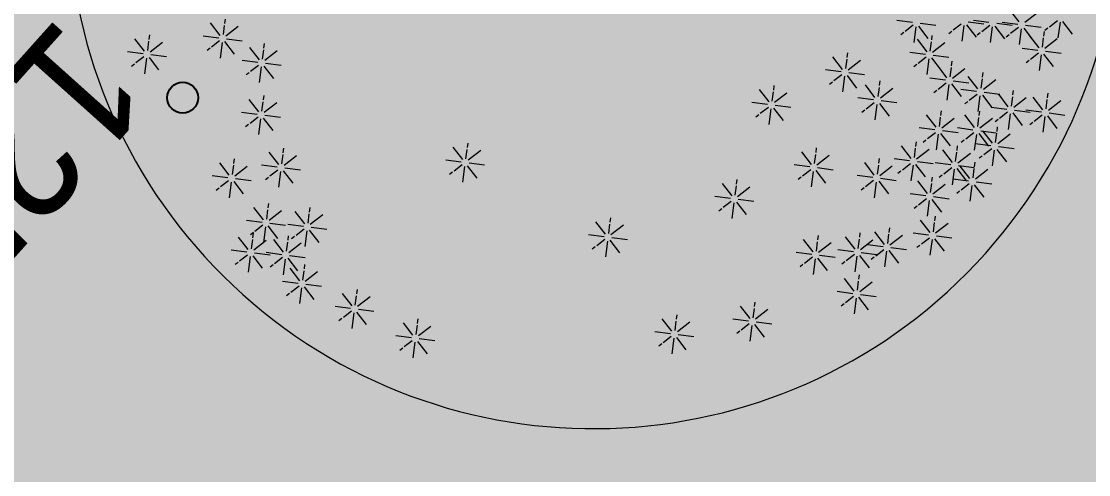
# Model space of a CAD drawing. Header units: metres. Extents: x -2858 to 512, y -1995 to 1252.
# Drawn here: x -521.929 to -518.48, y 418.811 to 420.274 of the extents above; entities that cross this region are included whole.
import ezdxf
from ezdxf.enums import TextEntityAlignment as Align
from ezdxf.lldxf.tags import DXFTag

# ---------------------------------------------------------------- set-up
doc = ezdxf.new("R2010")
doc.units = ezdxf.units.M
doc.header["$PDMODE"] = 33
doc.header["$PDSIZE"] = 0.1
for name, color, linetype in [('Calque commun', 7, 'Continuous'), ('Calque14', 7, 'Continuous'), ('Calque15', 7, 'Continuous')]:
    doc.layers.add(name, color=color, linetype=linetype)
doc.styles.add('Arial12', font='arial.ttf', dxfattribs={"width": 0.9, "height": 0.41584})
tags = doc.linetypes.add('HIDDENX2', pattern=[0.75, 0.5, -0.25]).pattern_tags.tags
tags[6:7] = [DXFTag(74, 4), DXFTag(75, 0), DXFTag(340, '0'), DXFTag(46, 1.0), DXFTag(50, 0.0), DXFTag(44, 0.0), DXFTag(45, 0.0)]
tags[4:5] = [DXFTag(74, 4), DXFTag(75, 0), DXFTag(340, '0'), DXFTag(46, 1.0), DXFTag(50, 0.0), DXFTag(44, 0.0), DXFTag(45, 0.0)]

# ---------------------------------------------------------------- blocks, each defined once
blk = doc.blocks.new('hatch')
at = {"layer": 'Calque commun', "color": 6, "linetype": 'Continuous', "lineweight": 9}
mesh = blk.add_polyface(dxfattribs=at)
corners = [(-25.9653, -29.7153), (-32.5653, -31.5507), (-32.5653, -29.7153), (-25.9653, -22.3507), (-19.3559, -29.7153), (-32.5653, -22.3507), (-39.1748, -29.7153), (-39.1748, -20.5153), (-32.5653, -20.5153), (-25.9653, -31.5507), (-19.3559, -20.5153), (-25.9653, -20.5153)]
mesh.append_faces([[corners[k] for k in face] for face in [(0, 3, 4), (7, 5, 6)]], dxfattribs={"vtx0": -1, "vtx1": -1, "color": 6})
mesh.append_faces([[corners[k] for k in face] for face in [(0, 2, 3)]], dxfattribs={"vtx0": -1, "vtx1": -1, "vtx2": -1, "color": 6})
mesh.append_faces([[corners[k] for k in face] for face in [(0, 1, 2), (5, 2, 6)]], dxfattribs={"vtx0": -1, "vtx2": -1, "color": 6})
mesh.append_faces([[corners[k] for k in face] for face in [(10, 4, 3), (5, 3, 2)]], dxfattribs={"vtx1": -1, "vtx2": -1, "color": 6})
mesh.append_faces([[corners[k] for k in face] for face in [(7, 8, 5), (0, 9, 1), (3, 11, 10)]], dxfattribs={"vtx2": -1, "color": 6})
blk = doc.blocks.new('toitvilla68')
at = {"layer": 'Calque commun', "color": 0, "linetype": 'ByBlock', "lineweight": -2}
blk.add_blockref('hatch', (0, 0), dxfattribs=at)
at = {"layer": 'Calque commun', "color": 9, "linetype": 'HIDDENX2', "lineweight": 18}
mesh = blk.add_polyface(dxfattribs=at)
corners = [(-25.9653, -29.7153), (-24.6321, -29.7153), (-25.9653, -22.3507), (-19.3559, -29.7153), (-19.3559, -20.5153), (-25.9653, -31.5507), (-32.5653, -31.5507), (-25.9653, -20.5153), (-39.1748, -29.7153), (-33.3448, -29.7153), (-32.5653, -22.3507), (-39.1748, -20.5153), (-32.5653, -29.7153), (-32.5653, -20.5153)]
mesh.append_faces([[corners[k] for k in face] for face in [(12, 10, 9)]], dxfattribs={"vtx0": -1, "vtx1": -1, "color": 9})
mesh.append_faces([[corners[k] for k in face] for face in [(12, 0, 2)]], dxfattribs={"vtx0": -1, "vtx1": -1, "vtx2": -1, "color": 9})
mesh.append_faces([[corners[k] for k in face] for face in [(2, 3, 4), (12, 2, 10)]], dxfattribs={"vtx0": -1, "vtx2": -1, "color": 9})
mesh.append_faces([[corners[k] for k in face] for face in [(5, 0, 6)]], dxfattribs={"vtx1": -1, "color": 9})
mesh.append_faces([[corners[k] for k in face] for face in [(0, 1, 2), (1, 3, 2), (8, 9, 10), (11, 8, 10), (12, 6, 0)]], dxfattribs={"vtx1": -1, "vtx2": -1, "color": 9})
mesh.append_faces([[corners[k] for k in face] for face in [(4, 7, 2), (10, 13, 11)]], dxfattribs={"vtx2": -1, "color": 9})
blk = doc.blocks.new('PointTopo_SPE')
at = {"layer": 'Calque commun', "color": 1, "linetype": 'ByBlock', "lineweight": -2}
blk.add_point((0, 0), dxfattribs=at)
blk = doc.blocks.new('geometrebondepartleger')
at = {"layer": 'Calque14', "color": 0, "linetype": 'ByBlock', "lineweight": -2}
blk.add_blockref('PointTopo_SPE', (99.5553, 99.1023, 204.9219), dxfattribs=at)
at = {"layer": 'Calque15', "color": 1, "linetype": 'ByBlock', "lineweight": -2, "style": 'Arial12', "width": 0.9}
blk.add_text('125.92', height=0.41584, dxfattribs=at).set_placement((99.6153, 99.0423, 204.9219), align=Align.TOP_LEFT)
blk = doc.blocks.new('_13')
at = {"layer": 'Calque commun', "color": 82, "linetype": 'Continuous', "lineweight": 9}
for p, q in [((-0.6414, 2.1245, 2398.4041), (-0.653, 2.062, 2398.4041)), ((0.0319, 2.1158, 2398.4041), (0.0203, 2.0533, 2398.4041)), ((-0.7007, 2.112, 2398.4041), (-0.6648, 2.0595, 2398.4041)), ((-0.6429, 2.0555, 2398.4041), (-0.5904, 2.0915, 2398.4041)), ((-0.2971, 2.0774, 2398.4041), (-0.2611, 2.025, 2398.4041)), ((-0.2377, 2.09, 2398.4041), (-0.2493, 2.0275, 2398.4041)), ((-0.0275, 2.1032, 2398.4041), (0.0085, 2.0508, 2398.4041)), ((0.0304, 2.0468, 2398.4041), (0.0829, 2.0828, 2398.4041)), ((-0.7339, 2.0611, 2398.4041), (-0.6713, 2.0494, 2398.4041)), ((-0.6999, 2.0163, 2398.4041), (-0.6689, 2.0377, 2398.4041)), ((-0.6588, 2.0311, 2398.4041), (-0.6704, 1.9686, 2398.4041)), ((-0.647, 2.0336, 2398.4041), (-0.611, 1.9811, 2398.4041)), ((-0.6404, 2.0437, 2398.4041), (-0.6002, 2.0362, 2398.4041)), ((-0.5927, 2.0348, 2398.4041), (-0.5779, 2.032, 2398.4041)), ((-0.4639, 2.0501, 2398.4041), (-0.4279, 1.9977, 2398.4041)), ((-0.4044, 2.0627, 2398.4041), (-0.4161, 2.0002, 2398.4041)), ((-0.406, 1.9936, 2398.4041), (-0.3535, 2.0297, 2398.4041)), ((-0.3302, 2.0265, 2398.4041), (-0.2677, 2.0149, 2398.4041)), ((-0.2392, 2.0209, 2398.4041), (-0.1867, 2.0569, 2398.4041)), ((-0.0606, 2.0524, 2398.4041), (0.0019, 2.0407, 2398.4041)), ((-0.0266, 2.0076, 2398.4041), (0.0044, 2.0289, 2398.4041)), ((0.0329, 2.035, 2398.4041), (0.0731, 2.0275, 2398.4041)), ((0.0805, 2.0261, 2398.4041), (0.0954, 2.0233, 2398.4041)), ((0.353, 2.0324, 2398.4041), (0.389, 1.98, 2398.4041)), ((0.4124, 2.045, 2398.4041), (0.4008, 1.9825, 2398.4041)), ((-0.7213, 2.0017, 2398.4041), (-0.706, 2.0122, 2398.4041)), ((-0.6161, 1.9999, 2398.4041), (-0.5802, 1.9475, 2398.4041)), ((-0.5568, 2.0125, 2398.4041), (-0.5684, 1.95, 2398.4041)), ((-0.4969, 1.9992, 2398.4041), (-0.4344, 1.9876, 2398.4041)), ((-0.2962, 1.9818, 2398.4041), (-0.2652, 2.0031, 2398.4041)), ((-0.2551, 1.9965, 2398.4041), (-0.2667, 1.934, 2398.4041)), ((-0.2392, 1.9939, 2398.4041), (-0.2508, 1.9314, 2398.4041)), ((-0.2433, 1.999, 2398.4041), (-0.2073, 1.9466, 2398.4041)), ((-0.2367, 2.0091, 2398.4041), (-0.1965, 2.0016, 2398.4041)), ((-0.1891, 2.0002, 2398.4041), (-0.1742, 1.9975, 2398.4041)), ((-0.1377, 1.9895, 2398.4041), (-0.1017, 1.937, 2398.4041)), ((-0.0783, 2.002, 2398.4041), (-0.0899, 1.9395, 2398.4041)), ((-0.048, 1.993, 2398.4041), (-0.0327, 2.0034, 2398.4041)), ((0.0145, 2.0224, 2398.4041), (0.0029, 1.9599, 2398.4041)), ((0.0263, 2.0249, 2398.4041), (0.0623, 1.9724, 2398.4041)), ((0.131, 1.9977, 2398.4041), (0.167, 1.9453, 2398.4041)), ((0.1904, 2.0103, 2398.4041), (0.1787, 1.9478, 2398.4041)), ((0.4109, 1.976, 2398.4041), (0.4634, 2.012, 2398.4041)), ((-0.8174, 1.947, 2398.4041), (-0.829, 1.8844, 2398.4041)), ((-0.6493, 1.949, 2398.4041), (-0.5867, 1.9374, 2398.4041)), ((-0.5583, 1.9434, 2398.4041), (-0.5058, 1.9795, 2398.4041)), ((-0.4844, 1.9398, 2398.4041), (-0.4691, 1.9503, 2398.4041)), ((-0.463, 1.9545, 2398.4041), (-0.4319, 1.9758, 2398.4041)), ((-0.463, 1.9537, 2398.4041), (-0.4271, 1.9013, 2398.4041)), ((-0.4218, 1.9693, 2398.4041), (-0.4335, 1.9067, 2398.4041)), ((-0.4037, 1.9663, 2398.4041), (-0.4153, 1.9038, 2398.4041)), ((-0.4101, 1.9718, 2398.4041), (-0.3741, 1.9193, 2398.4041)), ((-0.4035, 1.9819, 2398.4041), (-0.3633, 1.9744, 2398.4041)), ((-0.3558, 1.973, 2398.4041), (-0.341, 1.9702, 2398.4041)), ((-0.3176, 1.9671, 2398.4041), (-0.3023, 1.9776, 2398.4041)), ((-0.2986, 1.9814, 2398.4041), (-0.2626, 1.9289, 2398.4041)), ((-0.2407, 1.9249, 2398.4041), (-0.1882, 1.9609, 2398.4041)), ((-0.0798, 1.933, 2398.4041), (-0.0273, 1.969, 2398.4041)), ((0.0979, 1.9468, 2398.4041), (0.1604, 1.9352, 2398.4041)), ((0.1888, 1.9412, 2398.4041), (0.2414, 1.9773, 2398.4041)), ((0.3199, 1.9816, 2398.4041), (0.3824, 1.9699, 2398.4041)), ((0.3539, 1.9368, 2398.4041), (0.3849, 1.9581, 2398.4041)), ((0.395, 1.9516, 2398.4041), (0.3834, 1.8891, 2398.4041)), ((0.4068, 1.9541, 2398.4041), (0.4428, 1.9016, 2398.4041)), ((0.4134, 1.9642, 2398.4041), (0.4536, 1.9567, 2398.4041)), ((0.461, 1.9553, 2398.4041), (0.4759, 1.9525, 2398.4041)), ((-0.966, 1.9163, 2398.4041), (-0.9776, 1.8538, 2398.4041)), ((-0.8767, 1.9344, 2398.4041), (-0.8408, 1.8819, 2398.4041)), ((-0.8189, 1.8779, 2398.4041), (-0.7664, 1.9139, 2398.4041)), ((-0.6367, 1.8896, 2398.4041), (-0.6214, 1.9001, 2398.4041)), ((-0.6153, 1.9043, 2398.4041), (-0.5842, 1.9256, 2398.4041)), ((-0.5741, 1.919, 2398.4041), (-0.5858, 1.8565, 2398.4041)), ((-0.5623, 1.9215, 2398.4041), (-0.5264, 1.8691, 2398.4041)), ((-0.5558, 1.9316, 2398.4041), (-0.5156, 1.9241, 2398.4041)), ((-0.5081, 1.9228, 2398.4041), (-0.4933, 1.92, 2398.4041)), ((-0.4962, 1.9028, 2398.4041), (-0.4337, 1.8912, 2398.4041)), ((-0.4052, 1.8972, 2398.4041), (-0.3527, 1.9332, 2398.4041)), ((-0.3317, 1.9305, 2398.4041), (-0.2691, 1.9188, 2398.4041)), ((-0.2977, 1.8857, 2398.4041), (-0.2667, 1.9071, 2398.4041)), ((-0.2566, 1.9005, 2398.4041), (-0.2682, 1.838, 2398.4041)), ((-0.2448, 1.903, 2398.4041), (-0.2088, 1.8506, 2398.4041)), ((-0.2382, 1.9131, 2398.4041), (-0.198, 1.9056, 2398.4041)), ((-0.1906, 1.9042, 2398.4041), (-0.1757, 1.9015, 2398.4041)), ((-0.1708, 1.9386, 2398.4041), (-0.1083, 1.9269, 2398.4041)), ((-0.1368, 1.8938, 2398.4041), (-0.1058, 1.9151, 2398.4041)), ((-0.0957, 1.9086, 2398.4041), (-0.1073, 1.8461, 2398.4041)), ((-0.0839, 1.9111, 2398.4041), (-0.0479, 1.8586, 2398.4041)), ((-0.0774, 1.9212, 2398.4041), (-0.0371, 1.9137, 2398.4041)), ((-0.0297, 1.9123, 2398.4041), (-0.0148, 1.9095, 2398.4041)), ((0.1105, 1.8875, 2398.4041), (0.1257, 1.8979, 2398.4041)), ((0.1318, 1.9021, 2398.4041), (0.1629, 1.9234, 2398.4041)), ((0.173, 1.9169, 2398.4041), (0.1613, 1.8544, 2398.4041)), ((0.1848, 1.9194, 2398.4041), (0.2208, 1.8669, 2398.4041)), ((0.1913, 1.9295, 2398.4041), (0.2316, 1.922, 2398.4041)), ((0.2247, 1.922, 2398.4041), (0.2607, 1.8696, 2398.4041)), ((0.239, 1.9206, 2398.4041), (0.2538, 1.9178, 2398.4041)), ((0.2841, 1.9346, 2398.4041), (0.2725, 1.8721, 2398.4041)), ((0.2825, 1.8655, 2398.4041), (0.3351, 1.9016, 2398.4041)), ((0.3325, 1.9222, 2398.4041), (0.3478, 1.9326, 2398.4041)), ((-0.9675, 1.8473, 2398.4041), (-0.915, 1.8833, 2398.4041)), ((-0.9099, 1.8835, 2398.4041), (-0.8473, 1.8718, 2398.4041)), ((-0.8759, 1.8388, 2398.4041), (-0.8448, 1.8601, 2398.4041)), ((-0.8229, 1.856, 2398.4041), (-0.787, 1.8036, 2398.4041)), ((-0.8164, 1.8661, 2398.4041), (-0.7762, 1.8586, 2398.4041)), ((-0.7687, 1.8572, 2398.4041), (-0.7539, 1.8545, 2398.4041)), ((-0.5882, 1.8604, 2398.4041), (-0.5522, 1.808, 2398.4041)), ((-0.5288, 1.873, 2398.4041), (-0.5404, 1.8105, 2398.4041)), ((-0.4836, 1.8434, 2398.4041), (-0.4683, 1.8539, 2398.4041)), ((-0.4622, 1.8581, 2398.4041), (-0.4312, 1.8794, 2398.4041)), ((-0.4211, 1.8728, 2398.4041), (-0.4327, 1.8103, 2398.4041)), ((-0.4093, 1.8753, 2398.4041), (-0.3733, 1.8229, 2398.4041)), ((-0.4027, 1.8854, 2398.4041), (-0.3625, 1.8779, 2398.4041)), ((-0.355, 1.8765, 2398.4041), (-0.3402, 1.8738, 2398.4041)), ((-0.3191, 1.8711, 2398.4041), (-0.3038, 1.8816, 2398.4041)), ((-0.1582, 1.8792, 2398.4041), (-0.1429, 1.8897, 2398.4041)), ((-0.1401, 1.8589, 2398.4041), (-0.1517, 1.7964, 2398.4041)), ((0.1916, 1.8711, 2398.4041), (0.2541, 1.8595, 2398.4041)), ((0.285, 1.8537, 2398.4041), (0.3253, 1.8463, 2398.4041)), ((-0.965, 1.8355, 2398.4041), (-0.9248, 1.828, 2398.4041)), ((-0.9174, 1.8266, 2398.4041), (-0.9025, 1.8238, 2398.4041)), ((-0.8972, 1.8241, 2398.4041), (-0.882, 1.8346, 2398.4041)), ((-0.8415, 1.8171, 2398.4041), (-0.8531, 1.7546, 2398.4041)), ((-0.8347, 1.8535, 2398.4041), (-0.8464, 1.791, 2398.4041)), ((-0.5303, 1.8039, 2398.4041), (-0.4778, 1.84, 2398.4041)), ((-0.3603, 1.8383, 2398.4041), (-0.3243, 1.7859, 2398.4041)), ((-0.3009, 1.8509, 2398.4041), (-0.3126, 1.7884, 2398.4041)), ((-0.3025, 1.7818, 2398.4041), (-0.2499, 1.8178, 2398.4041)), ((-0.1995, 1.8464, 2398.4041), (-0.1635, 1.7939, 2398.4041)), ((-0.1416, 1.7899, 2398.4041), (-0.0891, 1.8259, 2398.4041)), ((0.2042, 1.8117, 2398.4041), (0.2195, 1.8222, 2398.4041)), ((0.2255, 1.8264, 2398.4041), (0.2566, 1.8477, 2398.4041)), ((0.2667, 1.8411, 2398.4041), (0.2551, 1.7786, 2398.4041)), ((0.2785, 1.8436, 2398.4041), (0.3145, 1.7912, 2398.4041)), ((0.3327, 1.8449, 2398.4041), (0.3476, 1.8421, 2398.4041)), ((0.4049, 1.8158, 2398.4041), (0.3933, 1.7533, 2398.4041)), ((-0.9009, 1.8046, 2398.4041), (-0.8649, 1.7521, 2398.4041)), ((-0.843, 1.7481, 2398.4041), (-0.7905, 1.7841, 2398.4041)), ((-0.6213, 1.8095, 2398.4041), (-0.5588, 1.7979, 2398.4041)), ((-0.5874, 1.7648, 2398.4041), (-0.5563, 1.7861, 2398.4041)), ((-0.5462, 1.7795, 2398.4041), (-0.5578, 1.717, 2398.4041)), ((-0.5344, 1.782, 2398.4041), (-0.4984, 1.7296, 2398.4041)), ((-0.5279, 1.7921, 2398.4041), (-0.4876, 1.7846, 2398.4041)), ((-0.4802, 1.7833, 2398.4041), (-0.4653, 1.7805, 2398.4041)), ((-0.3934, 1.7874, 2398.4041), (-0.3309, 1.7758, 2398.4041)), ((-0.3, 1.77, 2398.4041), (-0.2597, 1.7625, 2398.4041)), ((-0.2326, 1.7955, 2398.4041), (-0.1701, 1.7838, 2398.4041)), ((-0.1986, 1.7507, 2398.4041), (-0.1676, 1.7721, 2398.4041)), ((-0.1457, 1.768, 2398.4041), (-0.1097, 1.7156, 2398.4041)), ((-0.1391, 1.7781, 2398.4041), (-0.0989, 1.7706, 2398.4041)), ((-0.0915, 1.7692, 2398.4041), (-0.0766, 1.7664, 2398.4041)), ((-0.05, 1.7805, 2398.4041), (-0.0141, 1.7281, 2398.4041)), ((0.0094, 1.7931, 2398.4041), (-0.0023, 1.7306, 2398.4041)), ((0.3455, 1.8032, 2398.4041), (0.3815, 1.7508, 2398.4041)), ((0.4034, 1.7467, 2398.4041), (0.4559, 1.7828, 2398.4041)), ((0.7161, 1.7926, 2398.4041), (0.7521, 1.7401, 2398.4041)), ((0.7755, 1.8051, 2398.4041), (0.7639, 1.7426, 2398.4041)), ((0.774, 1.7361, 2398.4041), (0.8265, 1.7721, 2398.4041)), ((-0.934, 1.7537, 2398.4041), (-0.8715, 1.742, 2398.4041)), ((-0.8471, 1.7262, 2398.4041), (-0.8111, 1.6738, 2398.4041)), ((-0.8405, 1.7363, 2398.4041), (-0.8003, 1.7288, 2398.4041)), ((-0.7929, 1.7274, 2398.4041), (-0.778, 1.7246, 2398.4041)), ((-0.7696, 1.7252, 2398.4041), (-0.7812, 1.6627, 2398.4041)), ((-0.6087, 1.7501, 2398.4041), (-0.5934, 1.7606, 2398.4041)), ((-0.5385, 1.7371, 2398.4041), (-0.5025, 1.6847, 2398.4041)), ((-0.4791, 1.7497, 2398.4041), (-0.4908, 1.6872, 2398.4041)), ((-0.3809, 1.728, 2398.4041), (-0.3656, 1.7385, 2398.4041)), ((-0.3595, 1.7427, 2398.4041), (-0.3284, 1.764, 2398.4041)), ((-0.3183, 1.7574, 2398.4041), (-0.33, 1.6949, 2398.4041)), ((-0.3065, 1.7599, 2398.4041), (-0.2706, 1.7075, 2398.4041)), ((-0.2523, 1.7611, 2398.4041), (-0.2375, 1.7584, 2398.4041)), ((-0.22, 1.7361, 2398.4041), (-0.2047, 1.7466, 2398.4041)), ((-0.1575, 1.7655, 2398.4041), (-0.1691, 1.703, 2398.4041)), ((-0.0831, 1.7297, 2398.4041), (-0.0206, 1.718, 2398.4041)), ((0.0078, 1.7241, 2398.4041), (0.0604, 1.7601, 2398.4041)), ((0.3124, 1.7523, 2398.4041), (0.3749, 1.7407, 2398.4041)), ((0.3464, 1.7076, 2398.4041), (0.3774, 1.7289, 2398.4041)), ((0.3993, 1.7249, 2398.4041), (0.4353, 1.6724, 2398.4041)), ((0.4059, 1.735, 2398.4041), (0.4461, 1.7275, 2398.4041)), ((0.4536, 1.7261, 2398.4041), (0.4684, 1.7233, 2398.4041)), ((0.683, 1.7417, 2398.4041), (0.7455, 1.73, 2398.4041)), ((-0.8589, 1.7237, 2398.4041), (-0.8705, 1.6612, 2398.4041)), ((-0.8289, 1.7126, 2398.4041), (-0.793, 1.6602, 2398.4041)), ((-0.7711, 1.6561, 2398.4041), (-0.7186, 1.6922, 2398.4041)), ((-0.5716, 1.6862, 2398.4041), (-0.5091, 1.6746, 2398.4041)), ((-0.4807, 1.6806, 2398.4041), (-0.4281, 1.7167, 2398.4041)), ((-0.0492, 1.6849, 2398.4041), (-0.0181, 1.7062, 2398.4041)), ((-0.008, 1.6997, 2398.4041), (-0.0197, 1.6372, 2398.4041)), ((0.0038, 1.7022, 2398.4041), (0.0397, 1.6497, 2398.4041)), ((0.0103, 1.7123, 2398.4041), (0.0505, 1.7048, 2398.4041)), ((0.058, 1.7034, 2398.4041), (0.0728, 1.7006, 2398.4041)), ((0.325, 1.693, 2398.4041), (0.3403, 1.7034, 2398.4041)), ((0.3875, 1.7224, 2398.4041), (0.3759, 1.6599, 2398.4041)), ((0.6956, 1.6823, 2398.4041), (0.7109, 1.6928, 2398.4041)), ((0.717, 1.6969, 2398.4041), (0.748, 1.7183, 2398.4041)), ((0.7581, 1.7117, 2398.4041), (0.7465, 1.6492, 2398.4041)), ((0.7699, 1.7142, 2398.4041), (0.8059, 1.6618, 2398.4041)), ((0.7765, 1.7243, 2398.4041), (0.8167, 1.7168, 2398.4041)), ((0.8242, 1.7154, 2398.4041), (0.839, 1.7127, 2398.4041)), ((-0.7686, 1.6443, 2398.4041), (-0.7284, 1.6368, 2398.4041)), ((-0.5377, 1.6415, 2398.4041), (-0.5066, 1.6628, 2398.4041)), ((-0.4965, 1.6563, 2398.4041), (-0.5081, 1.5937, 2398.4041)), ((-0.4847, 1.6588, 2398.4041), (-0.4487, 1.6063, 2398.4041)), ((-0.4781, 1.6688, 2398.4041), (-0.4379, 1.6614, 2398.4041)), ((-0.4305, 1.66, 2398.4041), (-0.4156, 1.6572, 2398.4041)), ((-0.0706, 1.6703, 2398.4041), (-0.0553, 1.6807, 2398.4041)), ((-0.7752, 1.6342, 2398.4041), (-0.7392, 1.5818, 2398.4041)), ((-0.7566, 1.6231, 2398.4041), (-0.7206, 1.5707, 2398.4041)), ((-0.7209, 1.6355, 2398.4041), (-0.7061, 1.6327, 2398.4041)), ((-0.6972, 1.6357, 2398.4041), (-0.7088, 1.5732, 2398.4041)), ((-0.6987, 1.5666, 2398.4041), (-0.6462, 1.6027, 2398.4041)), ((-0.5627, 1.6073, 2398.4041), (-0.5267, 1.5549, 2398.4041)), ((-0.559, 1.6268, 2398.4041), (-0.5437, 1.6373, 2398.4041)), ((-0.5033, 1.6199, 2398.4041), (-0.5149, 1.5574, 2398.4041)), ((1.024, 1.6043, 2398.4041), (1.0124, 1.5418, 2398.4041)), ((-0.6962, 1.5548, 2398.4041), (-0.656, 1.5474, 2398.4041)), ((-0.5958, 1.5564, 2398.4041), (-0.5332, 1.5448, 2398.4041)), ((-0.5048, 1.5508, 2398.4041), (-0.4523, 1.5869, 2398.4041)), ((-0.2854, 1.5735, 2398.4041), (-0.2494, 1.521, 2398.4041)), ((-0.226, 1.5861, 2398.4041), (-0.2376, 1.5235, 2398.4041)), ((-0.2275, 1.517, 2398.4041), (-0.175, 1.553, 2398.4041)), ((0.0875, 1.5624, 2398.4041), (0.1234, 1.5099, 2398.4041)), ((0.1469, 1.575, 2398.4041), (0.1352, 1.5124, 2398.4041)), ((0.9647, 1.5917, 2398.4041), (1.0006, 1.5393, 2398.4041)), ((1.0225, 1.5352, 2398.4041), (1.075, 1.5713, 2398.4041)), ((-0.6485, 1.546, 2398.4041), (-0.6337, 1.5432, 2398.4041)), ((-0.5618, 1.5117, 2398.4041), (-0.5308, 1.533, 2398.4041)), ((-0.5207, 1.5264, 2398.4041), (-0.5323, 1.4639, 2398.4041)), ((-0.5089, 1.5289, 2398.4041), (-0.4729, 1.4765, 2398.4041)), ((-0.5023, 1.539, 2398.4041), (-0.4621, 1.5316, 2398.4041)), ((-0.4547, 1.5302, 2398.4041), (-0.4398, 1.5274, 2398.4041)), ((-0.3185, 1.5226, 2398.4041), (-0.256, 1.5109, 2398.4041)), ((0.0544, 1.5115, 2398.4041), (0.1169, 1.4998, 2398.4041)), ((0.1453, 1.5059, 2398.4041), (0.1978, 1.5419, 2398.4041)), ((0.9315, 1.5408, 2398.4041), (0.9941, 1.5292, 2398.4041)), ((0.9655, 1.4961, 2398.4041), (0.9966, 1.5174, 2398.4041)), ((1.0067, 1.5109, 2398.4041), (0.995, 1.4484, 2398.4041)), ((1.0185, 1.5134, 2398.4041), (1.0544, 1.4609, 2398.4041)), ((1.025, 1.5235, 2398.4041), (1.0652, 1.516, 2398.4041)), ((1.0727, 1.5146, 2398.4041), (1.0875, 1.5118, 2398.4041)), ((-0.6235, 1.4818, 2398.4041), (-0.5875, 1.4294, 2398.4041)), ((-0.5832, 1.497, 2398.4041), (-0.5679, 1.5075, 2398.4041)), ((-0.5641, 1.4944, 2398.4041), (-0.5757, 1.4319, 2398.4041)), ((-0.3059, 1.4632, 2398.4041), (-0.2906, 1.4737, 2398.4041)), ((-0.2845, 1.4778, 2398.4041), (-0.2535, 1.4992, 2398.4041)), ((-0.2434, 1.4926, 2398.4041), (-0.255, 1.4301, 2398.4041)), ((-0.2316, 1.4951, 2398.4041), (-0.1956, 1.4427, 2398.4041)), ((-0.2251, 1.5052, 2398.4041), (-0.1848, 1.4977, 2398.4041)), ((-0.1774, 1.4963, 2398.4041), (-0.1625, 1.4936, 2398.4041)), ((0.0883, 1.4668, 2398.4041), (0.1194, 1.4881, 2398.4041)), ((0.1295, 1.4815, 2398.4041), (0.1178, 1.419, 2398.4041)), ((0.1413, 1.484, 2398.4041), (0.1772, 1.4316, 2398.4041)), ((0.1478, 1.4941, 2398.4041), (0.188, 1.4866, 2398.4041)), ((0.1955, 1.4852, 2398.4041), (0.2103, 1.4825, 2398.4041)), ((0.9442, 1.4815, 2398.4041), (0.9594, 1.4919, 2398.4041)), ((-0.5656, 1.4253, 2398.4041), (-0.5131, 1.4613, 2398.4041)), ((0.067, 1.4521, 2398.4041), (0.0822, 1.4626, 2398.4041)), ((-0.5697, 1.4034, 2398.4041), (-0.5338, 1.351, 2398.4041)), ((-0.5631, 1.4135, 2398.4041), (-0.5229, 1.406, 2398.4041)), ((-0.5155, 1.4046, 2398.4041), (-0.5006, 1.4019, 2398.4041)), ((-0.2824, 1.4006, 2398.4041), (-0.2464, 1.3482, 2398.4041)), ((-0.223, 1.4132, 2398.4041), (-0.2346, 1.3507, 2398.4041)), ((-0.2246, 1.3441, 2398.4041), (-0.172, 1.3801, 2398.4041)), ((0.3963, 1.4086, 2398.4041), (0.4323, 1.3562, 2398.4041)), ((0.4557, 1.4212, 2398.4041), (0.4441, 1.3587, 2398.4041)), ((0.4542, 1.3521, 2398.4041), (0.5067, 1.3882, 2398.4041)), ((-0.3155, 1.3497, 2398.4041), (-0.253, 1.3381, 2398.4041)), ((0.3632, 1.3577, 2398.4041), (0.4257, 1.3461, 2398.4041)), ((0.4567, 1.3403, 2398.4041), (0.4969, 1.3328, 2398.4041)), ((-0.3029, 1.2903, 2398.4041), (-0.2877, 1.3008, 2398.4041)), ((-0.2816, 1.305, 2398.4041), (-0.2505, 1.3263, 2398.4041)), ((-0.2404, 1.3197, 2398.4041), (-0.252, 1.2572, 2398.4041)), ((-0.2286, 1.3222, 2398.4041), (-0.1927, 1.2698, 2398.4041)), ((-0.2221, 1.3323, 2398.4041), (-0.1819, 1.3248, 2398.4041)), ((-0.1744, 1.3234, 2398.4041), (-0.1595, 1.3207, 2398.4041)), ((0.3758, 1.2983, 2398.4041), (0.3911, 1.3088, 2398.4041)), ((0.3972, 1.313, 2398.4041), (0.4282, 1.3343, 2398.4041)), ((0.4383, 1.3277, 2398.4041), (0.4267, 1.2652, 2398.4041)), ((0.4501, 1.3302, 2398.4041), (0.4861, 1.2778, 2398.4041)), ((0.5043, 1.3315, 2398.4041), (0.5192, 1.3287, 2398.4041)), ((0.0137, 1.2669, 2398.4041), (0.0497, 1.2145, 2398.4041)), ((0.0732, 1.2795, 2398.4041), (0.0615, 1.217, 2398.4041)), ((-0.0193, 1.216, 2398.4041), (0.0432, 1.2044, 2398.4041)), ((0.0716, 1.2104, 2398.4041), (0.1241, 1.2465, 2398.4041)), ((-0.0068, 1.1566, 2398.4041), (0.0085, 1.1671, 2398.4041)), ((0.0146, 1.1713, 2398.4041), (0.0457, 1.1926, 2398.4041)), ((0.0558, 1.1861, 2398.4041), (0.0441, 1.1235, 2398.4041)), ((0.0675, 1.1886, 2398.4041), (0.1035, 1.1361, 2398.4041)), ((0.0741, 1.1986, 2398.4041), (0.1143, 1.1912, 2398.4041)), ((0.1218, 1.1898, 2398.4041), (0.1366, 1.187, 2398.4041)), ((0.8519, 1.1307, 2398.4041), (0.8879, 1.0782, 2398.4041)), ((0.9113, 1.1433, 2398.4041), (0.8997, 1.0807, 2398.4041)), ((0.8188, 1.0798, 2398.4041), (0.8813, 1.0682, 2398.4041)), ((0.9098, 1.0742, 2398.4041), (0.9623, 1.1102, 2398.4041)), ((0.8528, 1.0351, 2398.4041), (0.8838, 1.0564, 2398.4041)), ((0.8939, 1.0498, 2398.4041), (0.8823, 0.9873, 2398.4041)), ((0.9057, 1.0523, 2398.4041), (0.9417, 0.9999, 2398.4041)), ((0.9123, 1.0624, 2398.4041), (0.9525, 1.0549, 2398.4041)), ((0.9599, 1.0535, 2398.4041), (0.9748, 1.0508, 2398.4041)), ((0.8314, 1.0204, 2398.4041), (0.8467, 1.0309, 2398.4041)), ((1.6747, 0.8236, 2398.4041), (1.7107, 0.7711, 2398.4041)), ((1.7341, 0.8362, 2398.4041), (1.7225, 0.7736, 2398.4041)), ((1.7326, 0.7671, 2398.4041), (1.7851, 0.8031, 2398.4041)), ((1.6416, 0.7727, 2398.4041), (1.7041, 0.761, 2398.4041)), ((1.6756, 0.7279, 2398.4041), (1.7066, 0.7493, 2398.4041)), ((1.7167, 0.7427, 2398.4041), (1.7051, 0.6802, 2398.4041)), ((1.7285, 0.7452, 2398.4041), (1.7645, 0.6928, 2398.4041)), ((1.7351, 0.7553, 2398.4041), (1.7753, 0.7478, 2398.4041)), ((1.7827, 0.7464, 2398.4041), (1.7976, 0.7437, 2398.4041)), ((1.6542, 0.7133, 2398.4041), (1.6695, 0.7238, 2398.4041)), ((1.7501, 0.5612, 2398.4041), (1.7861, 0.5088, 2398.4041)), ((1.8095, 0.5738, 2398.4041), (1.7979, 0.5113, 2398.4041)), ((1.808, 0.5047, 2398.4041), (1.8605, 0.5407, 2398.4041)), ((1.012, 0.5003, 2398.4041), (1.0479, 0.4479, 2398.4041)), ((1.0714, 0.5129, 2398.4041), (1.0597, 0.4504, 2398.4041)), ((1.0698, 0.4438, 2398.4041), (1.1223, 0.4799, 2398.4041)), ((1.717, 0.5103, 2398.4041), (1.7795, 0.4987, 2398.4041)), ((1.7509, 0.4656, 2398.4041), (1.782, 0.4869, 2398.4041)), ((1.7921, 0.4803, 2398.4041), (1.7805, 0.4178, 2398.4041)), ((1.8039, 0.4828, 2398.4041), (1.8399, 0.4304, 2398.4041)), ((1.8105, 0.4929, 2398.4041), (1.8507, 0.4854, 2398.4041)), ((1.8581, 0.4841, 2398.4041), (1.873, 0.4813, 2398.4041)), ((0.9789, 0.4494, 2398.4041), (1.0414, 0.4378, 2398.4041)), ((1.0723, 0.432, 2398.4041), (1.1125, 0.4245, 2398.4041)), ((1.7296, 0.4509, 2398.4041), (1.7448, 0.4614, 2398.4041)), ((0.9915, 0.39, 2398.4041), (1.0067, 0.4005, 2398.4041)), ((1.0128, 0.4047, 2398.4041), (1.0439, 0.426, 2398.4041)), ((1.054, 0.4194, 2398.4041), (1.0424, 0.3569, 2398.4041)), ((1.0658, 0.4219, 2398.4041), (1.1017, 0.3695, 2398.4041)), ((1.12, 0.4232, 2398.4041), (1.1348, 0.4204, 2398.4041)), ((1.8754, 0.3487, 2398.4041), (1.8638, 0.2861, 2398.4041)), ((1.816, 0.3361, 2398.4041), (1.852, 0.2836, 2398.4041)), ((1.8739, 0.2796, 2398.4041), (1.9264, 0.3156, 2398.4041)), ((1.7829, 0.2852, 2398.4041), (1.8454, 0.2736, 2398.4041)), ((1.8168, 0.2405, 2398.4041), (1.8479, 0.2618, 2398.4041)), ((1.8763, 0.2678, 2398.4041), (1.9166, 0.2603, 2398.4041)), ((1.924, 0.2589, 2398.4041), (1.9389, 0.2562, 2398.4041)), ((1.7955, 0.2258, 2398.4041), (1.8108, 0.2363, 2398.4041)), ((1.8331, 0.2222, 2398.4041), (1.8215, 0.1597, 2398.4041)), ((1.858, 0.2552, 2398.4041), (1.8464, 0.1927, 2398.4041)), ((1.8698, 0.2577, 2398.4041), (1.9058, 0.2053, 2398.4041)), ((1.631, 0.1982, 2398.4041), (1.667, 0.1458, 2398.4041)), ((1.6904, 0.2108, 2398.4041), (1.6787, 0.1483, 2398.4041)), ((1.6888, 0.1417, 2398.4041), (1.7414, 0.1777, 2398.4041)), ((1.7737, 0.2096, 2398.4041), (1.8097, 0.1572, 2398.4041)), ((1.8316, 0.1531, 2398.4041), (1.8841, 0.1892, 2398.4041)), ((1.5979, 0.1473, 2398.4041), (1.6604, 0.1357, 2398.4041)), ((1.6913, 0.1299, 2398.4041), (1.7316, 0.1224, 2398.4041)), ((1.7406, 0.1587, 2398.4041), (1.8031, 0.1471, 2398.4041)), ((1.7746, 0.114, 2398.4041), (1.8056, 0.1353, 2398.4041)), ((1.8275, 0.1313, 2398.4041), (1.8635, 0.0788, 2398.4041)), ((1.8341, 0.1414, 2398.4041), (1.8743, 0.1339, 2398.4041)), ((1.8817, 0.1325, 2398.4041), (1.8966, 0.1297, 2398.4041)), ((1.6105, 0.0879, 2398.4041), (1.6258, 0.0984, 2398.4041)), ((1.6318, 0.1026, 2398.4041), (1.6629, 0.1239, 2398.4041)), ((1.673, 0.1173, 2398.4041), (1.6614, 0.0548, 2398.4041)), ((1.6848, 0.1198, 2398.4041), (1.7208, 0.0674, 2398.4041)), ((1.739, 0.121, 2398.4041), (1.7539, 0.1183, 2398.4041)), ((1.7532, 0.0993, 2398.4041), (1.7685, 0.1098, 2398.4041)), ((1.8157, 0.1288, 2398.4041), (1.8041, 0.0662, 2398.4041)), ((1.8606, 0.0972, 2398.4041), (1.8966, 0.0447, 2398.4041)), ((1.92, 0.1098, 2398.4041), (1.9084, 0.0472, 2398.4041)), ((1.7301, 0.0632, 2398.4041), (1.7661, 0.0107, 2398.4041)), ((1.7895, 0.0758, 2398.4041), (1.7778, 0.0132, 2398.4041)), ((1.8275, 0.0463, 2398.4041), (1.89, 0.0347, 2398.4041)), ((1.9185, 0.0407, 2398.4041), (1.971, 0.0767, 2398.4041)), ((1.697, 0.0123, 2398.4041), (1.7595, 0.0007, 2398.4041)), ((1.7879, 0.0067, 2398.4041), (1.8405, 0.0427, 2398.4041)), ((1.8615, 0.0016, 2398.4041), (1.8925, 0.0229, 2398.4041)), ((1.9026, 0.0163, 2398.4041), (1.891, -0.0462, 2398.4041)), ((1.9144, 0.0188, 2398.4041), (1.9503, -0.0336, 2398.4041)), ((1.921, 0.0289, 2398.4041), (1.9612, 0.0214, 2398.4041)), ((1.9686, 0.02, 2398.4041), (1.9835, 0.0173, 2398.4041)), ((1.5234, -0.0398, 2398.4041), (1.5594, -0.0922, 2398.4041)), ((1.5828, -0.0272, 2398.4041), (1.5712, -0.0897, 2398.4041)), ((1.7096, -0.0471, 2398.4041), (1.7248, -0.0366, 2398.4041)), ((1.7309, -0.0324, 2398.4041), (1.762, -0.0111, 2398.4041)), ((1.7721, -0.0177, 2398.4041), (1.7604, -0.0802, 2398.4041)), ((1.7838, -0.0152, 2398.4041), (1.8198, -0.0676, 2398.4041)), ((1.7904, -0.0051, 2398.4041), (1.8307, -0.0126, 2398.4041)), ((1.8381, -0.014, 2398.4041), (1.8529, -0.0167, 2398.4041)), ((1.8401, -0.0131, 2398.4041), (1.8553, -0.0026, 2398.4041)), ((1.5813, -0.0963, 2398.4041), (1.6338, -0.0602, 2398.4041)), ((1.4903, -0.0907, 2398.4041), (1.5528, -0.1023, 2398.4041)), ((1.5242, -0.1354, 2398.4041), (1.5553, -0.1141, 2398.4041)), ((1.5654, -0.1207, 2398.4041), (1.5538, -0.1832, 2398.4041)), ((1.5772, -0.1182, 2398.4041), (1.6132, -0.1706, 2398.4041)), ((1.5837, -0.1081, 2398.4041), (1.624, -0.1156, 2398.4041)), ((1.6314, -0.1169, 2398.4041), (1.6463, -0.1197, 2398.4041)), ((1.5029, -0.1501, 2398.4041), (1.5182, -0.1396, 2398.4041)), ((1.6886, -0.1597, 2398.4041), (1.7246, -0.2121, 2398.4041)), ((1.748, -0.1471, 2398.4041), (1.7364, -0.2096, 2398.4041)), ((1.6555, -0.2106, 2398.4041), (1.718, -0.2222, 2398.4041)), ((1.7465, -0.2162, 2398.4041), (1.799, -0.1802, 2398.4041)), ((1.4183, -0.242, 2398.4041), (1.4543, -0.2944, 2398.4041)), ((1.4777, -0.2294, 2398.4041), (1.466, -0.2919, 2398.4041)), ((1.6895, -0.2553, 2398.4041), (1.7205, -0.234, 2398.4041)), ((1.7306, -0.2406, 2398.4041), (1.719, -0.3031, 2398.4041)), ((1.7424, -0.2381, 2398.4041), (1.7784, -0.2905, 2398.4041)), ((1.749, -0.228, 2398.4041), (1.7892, -0.2355, 2398.4041)), ((1.7966, -0.2369, 2398.4041), (1.8115, -0.2396, 2398.4041)), ((1.3852, -0.2929, 2398.4041), (1.4477, -0.3045, 2398.4041)), ((1.4761, -0.2985, 2398.4041), (1.5287, -0.2624, 2398.4041)), ((1.6681, -0.27, 2398.4041), (1.6833, -0.2595, 2398.4041)), ((1.3978, -0.3522, 2398.4041), (1.413, -0.3418, 2398.4041)), ((1.4191, -0.3376, 2398.4041), (1.4502, -0.3163, 2398.4041)), ((1.4603, -0.3228, 2398.4041), (1.4486, -0.3853, 2398.4041)), ((1.4721, -0.3203, 2398.4041), (1.5081, -0.3728, 2398.4041)), ((1.4786, -0.3102, 2398.4041), (1.5189, -0.3177, 2398.4041)), ((1.5263, -0.3191, 2398.4041), (1.5411, -0.3219, 2398.4041)), ((1.2605, -0.38, 2398.4041), (1.2965, -0.4324, 2398.4041)), ((1.3199, -0.3674, 2398.4041), (1.3083, -0.4299, 2398.4041)), ((1.2274, -0.4309, 2398.4041), (1.2899, -0.4425, 2398.4041)), ((1.3184, -0.4365, 2398.4041), (1.3709, -0.4005, 2398.4041)), ((1.2614, -0.4756, 2398.4041), (1.2924, -0.4543, 2398.4041)), ((1.3025, -0.4609, 2398.4041), (1.2909, -0.5234, 2398.4041)), ((1.3143, -0.4584, 2398.4041), (1.3503, -0.5108, 2398.4041)), ((1.3209, -0.4483, 2398.4041), (1.3611, -0.4558, 2398.4041)), ((1.3685, -0.4572, 2398.4041), (1.3834, -0.4599, 2398.4041)), ((1.24, -0.4903, 2398.4041), (1.2553, -0.4798, 2398.4041)), ((1.3518, -0.551, 2398.4041), (1.3401, -0.6135, 2398.4041)), ((1.2924, -0.5636, 2398.4041), (1.3284, -0.616, 2398.4041)), ((1.3503, -0.6201, 2398.4041), (1.4028, -0.5841, 2398.4041)), ((1.2593, -0.6145, 2398.4041), (1.3218, -0.6261, 2398.4041)), ((1.2932, -0.6592, 2398.4041), (1.3243, -0.6379, 2398.4041)), ((1.3344, -0.6445, 2398.4041), (1.3228, -0.707, 2398.4041)), ((1.3462, -0.642, 2398.4041), (1.3822, -0.6944, 2398.4041)), ((1.3528, -0.6319, 2398.4041), (1.393, -0.6394, 2398.4041)), ((1.4004, -0.6408, 2398.4041), (1.4153, -0.6435, 2398.4041)), ((1.2719, -0.6739, 2398.4041), (1.2871, -0.6634, 2398.4041)), ((1.5439, -0.7486, 2398.4041), (1.5799, -0.801, 2398.4041)), ((1.6033, -0.736, 2398.4041), (1.5916, -0.7985, 2398.4041)), ((1.6017, -0.8051, 2398.4041), (1.6543, -0.769, 2398.4041)), ((1.5108, -0.7995, 2398.4041), (1.5733, -0.8111, 2398.4041)), ((1.6042, -0.8168, 2398.4041), (1.6445, -0.8243, 2398.4041)), ((1.5233, -0.8588, 2398.4041), (1.5386, -0.8484, 2398.4041)), ((1.5447, -0.8442, 2398.4041), (1.5758, -0.8229, 2398.4041)), ((1.5859, -0.8294, 2398.4041), (1.5742, -0.892, 2398.4041)), ((1.5977, -0.8269, 2398.4041), (1.6336, -0.8794, 2398.4041)), ((1.6519, -0.8257, 2398.4041), (1.6667, -0.8285, 2398.4041))]:
    blk.add_line(p, q, dxfattribs=at)
at = {"layer": 'Calque commun', "color": 9, "linetype": 'Continuous', "lineweight": 9}
blk.add_arc((-0.0715, 0.121), 2.1238, 90, 89.9994, dxfattribs=at)

msp = doc.modelspace()

# ---------------------------------------------------------------- hatches: boundary and pattern name
at = {"layer": 'Calque commun', "linetype": 'Continuous', "lineweight": 9}
h = msp.add_hatch(color=71, dxfattribs=at)
h.paths.add_polyline_path([(-519.5471, 402.8652), (-507.6575, 406.5928), (-507.7498, 406.8855), (-508.0393, 407.8037), (-510.683, 406.9122), (-510.8021, 407.2968), (-510.6891, 406.8999), (-510.6894, 406.8998), (-510.6079, 406.6738), (-516.9117, 404.687), (-516.9868, 404.9254), (-517.2773, 405.847), (-517.8223, 405.6753), (-518.1017, 406.5618), (-518.1186, 406.5564), (-518.398, 407.4429), (-517.8505, 407.6155), (-517.5711, 406.729), (-517.5567, 406.7335), (-521.0421, 417.7922), (-514.7475, 419.7762), (-515.5431, 422.3006), (-509.2874, 424.2723), (-510.2905, 427.3993), (-504.0082, 429.271), (-498.1024, 410.8736), (-498.1339, 410.8637), (-498.0319, 410.716), (-504.3131, 408.6577), (-504.3902, 408.9023), (-504.4001, 408.8992), (-504.3003, 408.5878), (-506.4964, 407.8986), (-506.3185, 407.3343), (-506.3185, 407.3343), (-506.2262, 407.0415), (-503.1847, 407.9658), (-502.9161, 408.0448), (-502.3864, 406.3687), (-499.8655, 407.1529), (-495.8788, 408.4338), (-504.9956, 436.9112), (-507.0363, 436.2513), (-507.0363, 436.2513), (-512.3648, 434.5283), (-512.3648, 434.5283), (-512.3648, 434.5283), (-512.3648, 434.5283), (-515.4096, 433.5436), (-514.9967, 432.2293), (-515.0364, 432.1946), (-525.2508, 429.0479), (-523.2814, 423.8593), (-522.3628, 421.2602), (-521.633, 415.7855)])
h.paths.add_polyline_path([(-511.2083, 408.7235), (-511.1946, 408.6754), (-505.073, 410.6047), (-505.1469, 410.629)])

# ---------------------------------------------------------------- linework, layer by layer
at = {"layer": 'Calque commun', "color": 3, "linetype": 'HIDDENX2', "lineweight": 18, "extrusion": (0, 0, -1)}
msp.add_arc((494.5277, 544.1418), 162.6468, 258.823451, 321.396966, dxfattribs=at)
msp.add_arc((494.5277, 544.1418), 162.6468, 258.823451, 321.396966, dxfattribs=at)
msp.add_arc((494.5277, 544.1418), 162.6468, 258.823451, 321.396966, dxfattribs=at)
at = {"layer": 'Calque commun', "color": 61, "linetype": 'Continuous', "lineweight": 9, "true_color": 0xe0fb91}
msp.add_trace([(-513.4907, 415.7259), (-514.7475, 419.7762), (-519.7853, 413.742), (-521.0421, 417.7922)], dxfattribs=at)

# ---------------------------------------------------------------- block references
at = {"layer": 'Calque commun', "color": 0, "linetype": 'ByBlock', "lineweight": -2}
for name, p, rotation in [('geometrebondepartleger', (-528.8356, 560.3039), 228.1617603435354), ('toitvilla68', (-529.2507, 379.4453), 197.4933286152844)]:
    msp.add_blockref(name, p, dxfattribs=dict(at, rotation=rotation))
at = {"layer": 'Calque commun', "color": 0, "linetype": 'ByBlock', "lineweight": -2, "xscale": 0.800000011920929, "yscale": 0.800000011920929, "zscale": 0.800000011920929, "rotation": 228.1617603435354}
msp.add_blockref('_13', (-520.1901, 420.6804), dxfattribs=at)

doc.saveas('drawing.dxf')
